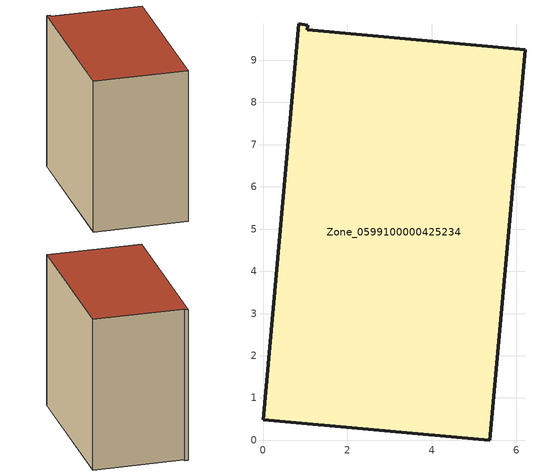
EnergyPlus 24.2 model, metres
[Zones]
Zone_0599100000425234
 floor ground (C_G): 1.05,9.72 6.21,9.24 5.37,0 0,0.48 0.85,9.86 1.06,9.82 z0
 wall outside (C_F): 6.21,9.24 1.05,9.72 1.06,9.82 0.85,9.86 0,0.48 5.37,0 6.21,9.24 z0:8.96
 roof outside (C_R): 1.05,9.72 1.06,9.82 0.85,9.86 0,0.48 5.37,0 6.21,9.24 z8.96
[BUILDING]
Pand.0599100000425234: North Axis=0; Terrain=City; Loads Convergence Tolerance Value=0.04; Temperature Convergence Tolerance Value=0.4; Solar Distribution=FullExterior; Maximum Number of Warmup Days=25; Minimum Number of Warmup Days=1
[Site:Location]
Rotterdam.The.Hague.AP_ZH_NLD Design_Conditions: Latitude=51.96; Longitude=4.45; Time Zone=1; Elevation=-4.5
[SITE:GROUNDTEMPERATURE:BUILDINGSURFACE]
18, 18, 18, 18, 18, 18, 18, 18, 18, 18, 18, 18
[MATERIAL] Thermal Absorptance=0.9; Solar Absorptance=0.7; Visible Absorptance=0.7
Name | Roughness | Thickness | Conductivity | Density | Specific Heat
G.TI.2006-2014 | MediumSmooth | 0.15 | 0.06 | 540 | 1210
F.TI.2006-2014 | Rough | 0.3 | 0.12 | 1920 | 840
R.TI.2006-2014 | MediumRough | 0.2 | 0.08 | 1500 | 1000
[CONSTRUCTION]
C_G: G.TI.2006-2014
C_F: F.TI.2006-2014
C_R: R.TI.2006-2014
[ZONE]
Zone_0599100000425234: Type=1; Multiplier=1; Ceiling Height=Autocalculate; Volume=Autocalculate; Floor Area=autocalculate; Part of Total Floor Area=Yes
[ZONEINFILTRATION:DESIGNFLOWRATE]
Infil_Zone_0599100000425234: Zone or ZoneList or Space or SpaceList=Zone_0599100000425234; Schedule=AlwaysOn; Design Flow Rate Calculation Method=Flow/Area; Flow Rate per Floor Area=0.0015; Constant Term Coefficient=1; Temperature Term Coefficient=0; Velocity Term Coefficient=0; Velocity Squared Term Coefficient=0
[HVACTEMPLATE:ZONE:IDEALLOADSAIRSYSTEM]
Zone_0599100000425234: Maximum Heating Supply Air Temperature=50; Minimum Cooling Supply Air Temperature=13; Maximum Heating Supply Air Humidity Ratio=0.0156; Minimum Cooling Supply Air Humidity Ratio=0.0077; Heating Limit=NoLimit; Cooling Limit=NoLimit; Dehumidification Control Type=ConstantSensibleHeatRatio; Cooling Sensible Heat Ratio=0.7; Dehumidification Setpoint=60; Humidification Control Type=None; Humidification Setpoint=30; Outdoor Air Method=None; Outdoor Air Flow Rate per Person=0.00944; Outdoor Air Flow Rate per Zone Floor Area=0; Outdoor Air Flow Rate per Zone=0; Demand Controlled Ventilation Type=None; Outdoor Air Economizer Type=NoEconomizer; Heat Recovery Type=None; Sensible Heat Recovery Effectiveness=0.7; Latent Heat Recovery Effectiveness=0.65
[ZONECONTROL:THERMOSTAT]
ThermostatControl_Zone_0599100000425234: Zone or ZoneList=Zone_0599100000425234; Control Type Schedule=DualSetpointControlType; Control 1=Thermostat_Zone_0599100000425234; Temperature Difference Between Cutout And Setpoint=0
[THERMOSTATSETPOINT:DUALSETPOINT]
Thermostat_Zone_0599100000425234: Heating Setpoint Temperature Schedule=HeatingSetpoint_Zone_0599100000425234; Cooling Setpoint Temperature Schedule=CoolingSetpoint_Zone_0599100000425234
[SCHEDULE:COMPACT]
HeatingSetpoint_Zone_0599100000425234: Through: 12/31, For: AllDays, Until: 24:00, 21
CoolingSetpoint_Zone_0599100000425234: Through: 12/31, For: AllDays, Until: 24:00, 24
DualSetpointControlType: Through: 12/31, For: AllDays, Until: 24:00, 4
AlwaysOn: Through: 12/31, For: AllDays, Until: 24:00, 1
